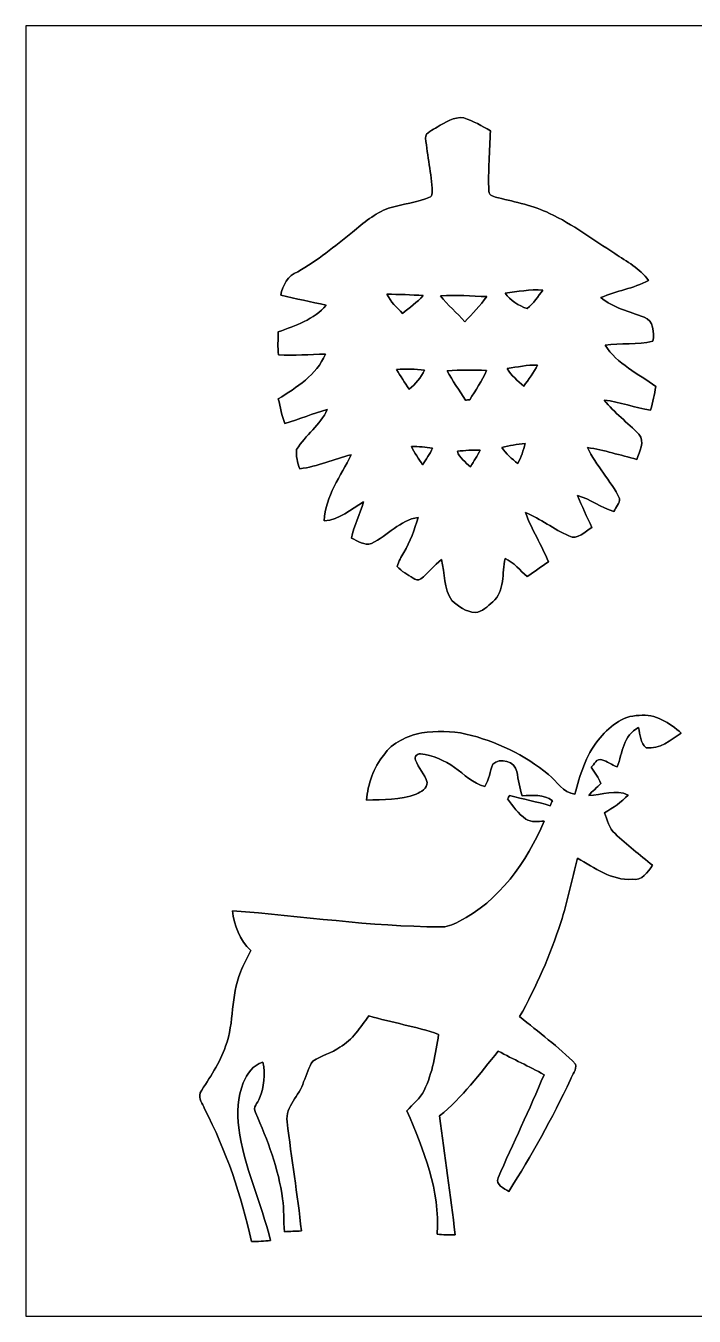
# Model space of a CAD drawing. Header units: centimetres. Extents: x -16.8 to 16.8, y -16.7 to 16.7.
# Drawn here: x -16.77 to 0.49, y -16.67 to 16.67 of the extents above; entities that cross this region are included whole.
import ezdxf

# ---------------------------------------------------------------- set-up
doc = ezdxf.new("R2010")
doc.units = ezdxf.units.CM
doc.header["$MEASUREMENT"] = 0
doc.layers.add('Layer 1', color=7, linetype='Continuous')

msp = doc.modelspace()

# ---------------------------------------------------------------- linework, layer by layer
at = {"layer": 'Layer 1', "color": 7}
for points, knots in [([(-16.77458, 16.66875), (-16.77458, 16.66875), (16.77458, 16.66875), (16.77458, 16.66875), (16.77458, 16.66875), (16.77458, 16.66875), (16.77458, -16.66875), (16.77458, -16.66875), (16.77458, -16.66875), (16.77458, -16.66875), (-16.77458, -16.66875), (-16.77458, -16.66875), (-16.77458, -16.66875), (-16.77458, -16.66875), (-16.77458, 16.66875), (-16.77458, 16.66875), (-16.77458, 16.66875), (-16.77458, 16.66875), (-16.77458, 16.66875), (-16.77458, 16.66875)], [0, 0, 0, 0, 0.16666667, 0.16666667, 0.16666667, 0.16666667, 0.33333333, 0.33333333, 0.33333333, 0.33333333, 0.5, 0.5, 0.5, 0.5, 0.66666667, 0.66666667, 0.66666667, 0.66666667, 1, 1, 1, 1]), ([(-6.15033, 14.05396), (-6.24981, 13.97141), (-6.46218, 13.93084), (-6.44807, 13.76504), (-6.44807, 13.76504), (-6.40151, 13.30501), (-6.30026, 12.85064), (-6.27803, 12.38744), (-6.27803, 12.38744), (-6.28191, 12.34228), (-6.2798, 12.27878), (-6.32425, 12.25338), (-6.32425, 12.25338), (-6.66538, 12.09181), (-7.04815, 12.07029), (-7.4041, 11.95599), (-7.4041, 11.95599), (-7.76358, 11.83322), (-8.04898, 11.57146), (-8.34037, 11.33828), (-8.34037, 11.33828), (-8.79193, 10.97245), (-9.24384, 10.60238), (-9.75219, 10.31663), (-9.75219, 10.31663), (-10.00725, 10.21292), (-10.14307, 9.9695), (-10.18752, 9.70844), (-10.18752, 9.70844), (-9.7977, 9.61425), (-9.40329, 9.54158), (-9.01312, 9.45056), (-9.01312, 9.45056), (-9.3285, 9.07521), (-9.81216, 8.92739), (-10.25384, 8.76053), (-10.25384, 8.76053), (-10.25384, 8.56297), (-10.27501, 8.3633), (-10.24925, 8.16645), (-10.24925, 8.16645), (-9.84568, 8.13153), (-9.44139, 8.19044), (-9.03676, 8.18303), (-9.03676, 8.18303), (-9.26324, 7.64928), (-9.779, 7.32331), (-10.25349, 7.03051), (-10.25349, 7.03051), (-10.2041, 6.81602), (-10.16, 6.59871), (-10.08309, 6.39163), (-10.08309, 6.39163), (-9.7155, 6.50593), (-9.35955, 6.65621), (-8.98772, 6.75675), (-8.98772, 6.75675), (-9.16869, 6.35212), (-9.54934, 6.09388), (-9.78041, 5.72417), (-9.78041, 5.72417), (-9.80934, 5.55554), (-9.75113, 5.38374), (-9.69998, 5.22429), (-9.69998, 5.22429), (-9.24031, 5.28108), (-8.81451, 5.46947), (-8.37142, 5.58729), (-8.37142, 5.58729), (-8.63529, 5.03132), (-9.0484, 4.52155), (-9.06533, 3.87844), (-9.06533, 3.87844), (-8.67128, 3.90772), (-8.37565, 4.18253), (-8.04898, 4.36774), (-8.04898, 4.36774), (-8.13858, 4.0513), (-8.29557, 3.75814), (-8.36471, 3.43535), (-8.36471, 3.43535), (-8.19961, 3.36268), (-8.0331, 3.22545), (-7.84296, 3.29636), (-7.84296, 3.29636), (-7.43091, 3.49356), (-7.10953, 3.90208), (-6.64104, 3.96699), (-6.64104, 3.96699), (-6.73453, 3.65372), (-6.84706, 3.34398), (-7.01428, 3.06176), (-7.01428, 3.06176), (-7.07284, 2.94393), (-7.15257, 2.83316), (-7.18185, 2.70334), (-7.18185, 2.70334), (-7.07355, 2.56787), (-6.91162, 2.49202), (-6.77016, 2.39783), (-6.77016, 2.39783), (-6.71301, 2.36679), (-6.63363, 2.32375), (-6.57613, 2.37772), (-6.57613, 2.37772), (-6.38351, 2.52906), (-6.23429, 2.72909), (-6.03779, 2.8769), (-6.03779, 2.8769), (-5.94819, 2.52483), (-5.98488, 2.1269), (-5.76721, 1.81822), (-5.76721, 1.81822), (-5.60458, 1.6637), (-5.39715, 1.52682), (-5.16749, 1.50707), (-5.16749, 1.50707), (-4.98546, 1.52612), (-4.84681, 1.67287), (-4.71382, 1.78611), (-4.71382, 1.78611), (-4.39314, 2.07116), (-4.47675, 2.53012), (-4.39702, 2.90971), (-4.39702, 2.90971), (-4.17019, 2.80423), (-4.00861, 2.59927), (-3.82305, 2.43769), (-3.82305, 2.43769), (-3.64173, 2.56611), (-3.46216, 2.69628), (-3.27731, 2.82011), (-3.27731, 2.82011), (-3.44946, 3.25614), (-3.71122, 3.6509), (-3.86891, 4.09363), (-3.86891, 4.09363), (-3.47204, 3.937), (-3.13866, 3.65866), (-2.74814, 3.49038), (-2.74814, 3.49038), (-2.52413, 3.37256), (-2.33363, 3.60821), (-2.15265, 3.70805), (-2.15265, 3.70805), (-2.28247, 3.98145), (-2.41194, 4.25521), (-2.52377, 4.53602), (-2.52377, 4.53602), (-2.19357, 4.44112), (-1.91699, 4.21569), (-1.58538, 4.12115), (-1.58538, 4.12115), (-1.53317, 4.22945), (-1.43439, 4.33035), (-1.43863, 4.45629), (-1.43863, 4.45629), (-1.66688, 4.92407), (-2.04893, 5.30154), (-2.26942, 5.77427), (-2.26942, 5.77427), (-1.83656, 5.70583), (-1.41711, 5.57424), (-0.99307, 5.467), (-0.99307, 5.467), (-0.92534, 5.66173), (-0.77435, 5.92772), (-0.93874, 6.11646), (-0.93874, 6.11646), (-1.23331, 6.41562), (-1.57304, 6.66997), (-1.83656, 7.00017), (-1.83656, 7.00017), (-1.42981, 6.94831), (-1.04281, 6.8005), (-0.63676, 6.74299), (-0.63676, 6.74299), (-0.58173, 6.94267), (-0.5401, 7.14551), (-0.50306, 7.34907), (-0.50306, 7.34907), (-0.95426, 7.67997), (-1.50213, 7.93503), (-1.81504, 8.41869), (-1.81504, 8.41869), (-1.40511, 8.47549), (-0.98354, 8.42292), (-0.57856, 8.52064), (-0.57856, 8.52064), (-0.53658, 8.7376), (-0.55986, 9.06074), (-0.8061, 9.14012), (-0.8061, 9.14012), (-1.18957, 9.28088), (-1.59703, 9.38389), (-1.92299, 9.64565), (-1.92299, 9.64565), (-1.52506, 9.82945), (-1.07597, 9.87319), (-0.69039, 10.09121), (-0.69039, 10.09121), (-0.91687, 10.39601), (-1.25166, 10.58263), (-1.56386, 10.78512), (-1.56386, 10.78512), (-2.11878, 11.13966), (-2.64901, 11.53866), (-3.24591, 11.82299), (-3.24591, 11.82299), (-3.66501, 12.02161), (-4.1215, 12.11686), (-4.56953, 12.22481), (-4.56953, 12.22481), (-4.65843, 12.24209), (-4.81824, 12.2749), (-4.81436, 12.39873), (-4.81436, 12.39873), (-4.84152, 12.91802), (-4.7879, 13.4366), (-4.7752, 13.95518), (-4.7752, 13.95518), (-4.99569, 14.08324), (-5.22041, 14.21059), (-5.46312, 14.29067), (-5.46312, 14.29067), (-5.71959, 14.33054), (-5.9376, 14.16685), (-6.15033, 14.05396), (-6.15033, 14.05396), (-6.15033, 14.05396), (-6.15033, 14.05396), (-6.15033, 14.05396)], [0, 0, 0, 0, 0.01694915, 0.01694915, 0.01694915, 0.01694915, 0.03389831, 0.03389831, 0.03389831, 0.03389831, 0.05084746, 0.05084746, 0.05084746, 0.05084746, 0.06779661, 0.06779661, 0.06779661, 0.06779661, 0.08474576, 0.08474576, 0.08474576, 0.08474576, 0.10169492, 0.10169492, 0.10169492, 0.10169492, 0.11864407, 0.11864407, 0.11864407, 0.11864407, 0.13559322, 0.13559322, 0.13559322, 0.13559322, 0.15254237, 0.15254237, 0.15254237, 0.15254237, 0.16949153, 0.16949153, 0.16949153, 0.16949153, 0.18644068, 0.18644068, 0.18644068, 0.18644068, 0.20338983, 0.20338983, 0.20338983, 0.20338983, 0.22033898, 0.22033898, 0.22033898, 0.22033898, 0.23728814, 0.23728814, 0.23728814, 0.23728814, 0.25423729, 0.25423729, 0.25423729, 0.25423729, 0.27118644, 0.27118644, 0.27118644, 0.27118644, 0.28813559, 0.28813559, 0.28813559, 0.28813559, 0.30508475, 0.30508475, 0.30508475, 0.30508475, 0.3220339, 0.3220339, 0.3220339, 0.3220339, 0.33898305, 0.33898305, 0.33898305, 0.33898305, 0.3559322, 0.3559322, 0.3559322, 0.3559322, 0.37288136, 0.37288136, 0.37288136, 0.37288136, 0.38983051, 0.38983051, 0.38983051, 0.38983051, 0.40677966, 0.40677966, 0.40677966, 0.40677966, 0.42372881, 0.42372881, 0.42372881, 0.42372881, 0.44067797, 0.44067797, 0.44067797, 0.44067797, 0.45762712, 0.45762712, 0.45762712, 0.45762712, 0.47457627, 0.47457627, 0.47457627, 0.47457627, 0.49152542, 0.49152542, 0.49152542, 0.49152542, 0.50847458, 0.50847458, 0.50847458, 0.50847458, 0.52542373, 0.52542373, 0.52542373, 0.52542373, 0.54237288, 0.54237288, 0.54237288, 0.54237288, 0.55932203, 0.55932203, 0.55932203, 0.55932203, 0.57627119, 0.57627119, 0.57627119, 0.57627119, 0.59322034, 0.59322034, 0.59322034, 0.59322034, 0.61016949, 0.61016949, 0.61016949, 0.61016949, 0.62711864, 0.62711864, 0.62711864, 0.62711864, 0.6440678, 0.6440678, 0.6440678, 0.6440678, 0.66101695, 0.66101695, 0.66101695, 0.66101695, 0.6779661, 0.6779661, 0.6779661, 0.6779661, 0.69491525, 0.69491525, 0.69491525, 0.69491525, 0.71186441, 0.71186441, 0.71186441, 0.71186441, 0.72881356, 0.72881356, 0.72881356, 0.72881356, 0.74576271, 0.74576271, 0.74576271, 0.74576271, 0.76271186, 0.76271186, 0.76271186, 0.76271186, 0.77966102, 0.77966102, 0.77966102, 0.77966102, 0.79661017, 0.79661017, 0.79661017, 0.79661017, 0.81355932, 0.81355932, 0.81355932, 0.81355932, 0.83050847, 0.83050847, 0.83050847, 0.83050847, 0.84745763, 0.84745763, 0.84745763, 0.84745763, 0.86440678, 0.86440678, 0.86440678, 0.86440678, 0.88135593, 0.88135593, 0.88135593, 0.88135593, 0.89830508, 0.89830508, 0.89830508, 0.89830508, 0.91525424, 0.91525424, 0.91525424, 0.91525424, 0.93220339, 0.93220339, 0.93220339, 0.93220339, 0.94915254, 0.94915254, 0.94915254, 0.94915254, 0.96610169, 0.96610169, 0.96610169, 0.96610169, 1, 1, 1, 1]), ([(-7.4482, 9.7342), (-7.13528, 9.73349), (-6.82237, 9.71726), (-6.50946, 9.70068), (-6.50946, 9.70068), (-6.66785, 9.52535), (-6.86082, 9.38601), (-7.04391, 9.23854), (-7.04391, 9.23854), (-7.18749, 9.39553), (-7.35859, 9.53699), (-7.4482, 9.7342)], [0, 0, 0, 0, 0.25, 0.25, 0.25, 0.25, 0.5, 0.5, 0.5, 0.5, 1, 1, 1, 1]), ([(-6.06143, 9.69539), (-5.66385, 9.72009), (-5.26591, 9.68375), (-4.86833, 9.67493), (-4.86833, 9.67493), (-5.03802, 9.44139), (-5.23558, 9.22937), (-5.43807, 9.02441), (-5.43807, 9.02441), (-5.63351, 9.25971), (-5.88469, 9.44457), (-6.06143, 9.69539)], [0, 0, 0, 0, 0.25, 0.25, 0.25, 0.25, 0.5, 0.5, 0.5, 0.5, 1, 1, 1, 1]), ([(-4.39738, 9.76136), (-4.07388, 9.80228), (-3.74897, 9.86226), (-3.42159, 9.84179), (-3.42159, 9.84179), (-3.54577, 9.67528), (-3.65689, 9.48796), (-3.82799, 9.3659), (-3.82799, 9.3659), (-4.04954, 9.43504), (-4.26226, 9.5698), (-4.39738, 9.76136)], [0, 0, 0, 0, 0.25, 0.25, 0.25, 0.25, 0.5, 0.5, 0.5, 0.5, 1, 1, 1, 1]), ([(-7.2009, 7.78651), (-6.95854, 7.81826), (-6.71583, 7.79498), (-6.47418, 7.76817), (-6.47418, 7.76817), (-6.57719, 7.58437), (-6.70101, 7.40586), (-6.87458, 7.2831), (-6.87458, 7.2831), (-6.98571, 7.44961), (-7.09718, 7.61541), (-7.2009, 7.78651)], [0, 0, 0, 0, 0.25, 0.25, 0.25, 0.25, 0.5, 0.5, 0.5, 0.5, 1, 1, 1, 1]), ([(-5.89139, 7.75794), (-5.55308, 7.77663), (-5.21406, 7.7784), (-4.87539, 7.76358), (-4.87539, 7.76358), (-4.9911, 7.49547), (-5.15761, 7.25311), (-5.30931, 7.0044), (-5.30931, 7.0044), (-5.33647, 7.00334), (-5.39044, 7.00123), (-5.41761, 7.00017), (-5.41761, 7.00017), (-5.57883, 7.25064), (-5.75522, 7.49265), (-5.89139, 7.75794)], [0, 0, 0, 0, 0.2, 0.2, 0.2, 0.2, 0.4, 0.4, 0.4, 0.4, 0.6, 0.6, 0.6, 0.6, 1, 1, 1, 1]), ([(-4.33846, 7.81791), (-4.07952, 7.85283), (-3.81988, 7.9121), (-3.55671, 7.89975), (-3.55671, 7.89975), (-3.66183, 7.71102), (-3.77896, 7.52792), (-3.91583, 7.36071), (-3.91583, 7.36071), (-4.06753, 7.50217), (-4.24321, 7.62847), (-4.33846, 7.81791)], [0, 0, 0, 0, 0.25, 0.25, 0.25, 0.25, 0.5, 0.5, 0.5, 0.5, 1, 1, 1, 1]), ([(-6.81531, 5.80249), (-6.63222, 5.80002), (-6.44984, 5.78273), (-6.26816, 5.76051), (-6.26816, 5.76051), (-6.3373, 5.60634), (-6.43502, 5.4677), (-6.5278, 5.3273), (-6.5278, 5.3273), (-6.62905, 5.48287), (-6.73206, 5.63668), (-6.81531, 5.80249)], [0, 0, 0, 0, 0.25, 0.25, 0.25, 0.25, 0.5, 0.5, 0.5, 0.5, 1, 1, 1, 1]), ([(-5.62786, 5.6769), (-5.43278, 5.69595), (-5.23593, 5.71817), (-5.03978, 5.70548), (-5.03978, 5.70548), (-5.11069, 5.55625), (-5.20241, 5.41902), (-5.28849, 5.27826), (-5.28849, 5.27826), (-5.41796, 5.39327), (-5.57636, 5.50369), (-5.62786, 5.6769)], [0, 0, 0, 0, 0.25, 0.25, 0.25, 0.25, 0.5, 0.5, 0.5, 0.5, 1, 1, 1, 1]), ([(-4.48416, 5.77321), (-4.2859, 5.82366), (-4.08376, 5.85576), (-3.88091, 5.88045), (-3.88091, 5.88045), (-3.92042, 5.69913), (-3.98039, 5.52168), (-4.06823, 5.35799), (-4.06823, 5.35799), (-4.22063, 5.48181), (-4.36598, 5.61587), (-4.48416, 5.77321)], [0, 0, 0, 0, 0.25, 0.25, 0.25, 0.25, 0.5, 0.5, 0.5, 0.5, 1, 1, 1, 1]), ([(-1.98861, -1.78647), (-2.31669, -2.18758), (-2.46521, -2.69205), (-2.59151, -3.18488), (-2.59151, -3.18488), (-2.90336, -3.14819), (-3.04871, -2.84903), (-3.27519, -2.67547), (-3.27519, -2.67547), (-3.88655, -2.16041), (-4.63233, -1.81081), (-5.40879, -1.62842), (-5.40879, -1.62842), (-5.78203, -1.53776), (-6.17149, -1.55787), (-6.54967, -1.59808), (-6.54967, -1.59808), (-6.92326, -1.68063), (-7.30814, -1.84185), (-7.52969, -2.17099), (-7.52969, -2.17099), (-7.80344, -2.49873), (-7.93785, -2.91712), (-7.97595, -3.33728), (-7.97595, -3.33728), (-7.54556, -3.31999), (-7.10142, -3.33058), (-6.69008, -3.18276), (-6.69008, -3.18276), (-6.56978, -3.12244), (-6.40433, -3.03389), (-6.40644, -2.87726), (-6.40644, -2.87726), (-6.47453, -2.66982), (-6.62693, -2.50296), (-6.70913, -2.30329), (-6.70913, -2.30329), (-6.75076, -2.21897), (-6.66609, -2.12619), (-6.58001, -2.13607), (-6.58001, -2.13607), (-6.26075, -2.17276), (-5.96441, -2.31352), (-5.70018, -2.49061), (-5.70018, -2.49061), (-5.45324, -2.67194), (-5.22676, -2.90477), (-4.91984, -2.98238), (-4.91984, -2.98238), (-4.81436, -2.80388), (-4.7812, -2.59574), (-4.71488, -2.40383), (-4.71488, -2.40383), (-4.53108, -2.22991), (-4.13526, -2.33292), (-4.09116, -2.5975), (-4.09116, -2.5975), (-4.04989, -2.80776), (-4.02696, -3.02401), (-3.95076, -3.22651), (-3.95076, -3.22651), (-3.68512, -3.20957), (-3.40043, -3.17712), (-3.17324, -3.35139), (-3.17324, -3.35139), (-3.19299, -3.39443), (-3.21239, -3.43711), (-3.2318, -3.48051), (-3.2318, -3.48051), (-3.57681, -3.37926), (-3.92994, -3.30941), (-4.27814, -3.2191), (-4.27814, -3.2191), (-4.29154, -3.23991), (-4.31835, -3.28154), (-4.33176, -3.30235), (-4.33176, -3.30235), (-4.19276, -3.49038), (-4.05553, -3.68864), (-3.86115, -3.82517), (-3.86115, -3.82517), (-3.71969, -3.92007), (-3.54612, -3.8802), (-3.38631, -3.88303), (-3.38631, -3.88303), (-3.83822, -4.93607), (-4.5466, -5.94713), (-5.59294, -6.47418), (-5.59294, -6.47418), (-5.74428, -6.55496), (-5.90762, -6.62623), (-6.08436, -6.61106), (-6.08436, -6.61106), (-7.87576, -6.60294), (-9.65059, -6.32742), (-11.43388, -6.19196), (-11.43388, -6.19196), (-11.40354, -6.58072), (-11.24409, -6.95113), (-10.96186, -7.22383), (-10.96186, -7.22383), (-11.05747, -7.40622), (-11.15801, -7.58719), (-11.22927, -7.78122), (-11.22927, -7.78122), (-11.4868, -8.39047), (-11.38449, -9.07732), (-11.61344, -9.69504), (-11.61344, -9.69504), (-11.76338, -10.13213), (-12.0329, -10.51137), (-12.27173, -10.90224), (-12.27173, -10.90224), (-12.31477, -11.04618), (-12.21105, -11.18164), (-12.15954, -11.30935), (-12.15954, -11.30935), (-11.60039, -12.39061), (-11.20316, -13.55161), (-10.94705, -14.74082), (-10.94705, -14.74082), (-10.78195, -14.73659), (-10.61685, -14.73024), (-10.45245, -14.71577), (-10.45245, -14.71577), (-10.69834, -13.73646), (-11.13825, -12.80901), (-11.27548, -11.80218), (-11.27548, -11.80218), (-11.33369, -11.41342), (-11.29524, -11.00914), (-11.16259, -10.63943), (-11.16259, -10.63943), (-11.05606, -10.41541), (-10.90965, -10.17764), (-10.65601, -10.10744), (-10.65601, -10.10744), (-10.57099, -10.41294), (-10.62496, -10.74737), (-10.73785, -11.03771), (-10.73785, -11.03771), (-10.78583, -11.15589), (-10.91883, -11.27337), (-10.84263, -11.40883), (-10.84263, -11.40883), (-10.52724, -12.12109), (-10.24678, -12.85875), (-10.1413, -13.63451), (-10.1413, -13.63451), (-10.09615, -13.91638), (-10.12754, -14.20283), (-10.09368, -14.48541), (-10.09368, -14.48541), (-9.94798, -14.47871), (-9.80228, -14.47236), (-9.65623, -14.46636), (-9.65623, -14.46636), (-9.75678, -13.52374), (-9.91341, -12.58817), (-10.02489, -11.64731), (-10.02489, -11.64731), (-10.07569, -11.24303), (-9.70456, -10.97633), (-9.59873, -10.61402), (-9.59873, -10.61402), (-9.51512, -10.43728), (-9.47455, -10.23796), (-9.36096, -10.0778), (-9.36096, -10.0778), (-9.14224, -9.93281), (-8.87448, -9.87601), (-8.66211, -9.71656), (-8.66211, -9.71656), (-8.32944, -9.53523), (-8.13717, -9.19974), (-7.91316, -8.91011), (-7.91316, -8.91011), (-7.31696, -9.08473), (-6.69784, -9.18104), (-6.11152, -9.38989), (-6.11152, -9.38989), (-6.19019, -9.88166), (-6.26639, -10.38331), (-6.48723, -10.83557), (-6.48723, -10.83557), (-6.58918, -11.04441), (-6.77404, -11.1947), (-6.93173, -11.36015), (-6.93173, -11.36015), (-6.49993, -12.36945), (-6.06743, -13.42496), (-6.15244, -14.54785), (-6.15244, -14.54785), (-5.99652, -14.56655), (-5.83918, -14.56972), (-5.68219, -14.56478), (-5.68219, -14.56478), (-5.81237, -13.54067), (-5.963, -12.51902), (-6.08753, -11.49421), (-6.08753, -11.49421), (-5.49769, -11.02042), (-5.04684, -10.40447), (-4.57412, -9.82098), (-4.57412, -9.82098), (-4.18289, -10.03018), (-3.77825, -10.21503), (-3.38984, -10.42987), (-3.38984, -10.42987), (-3.76273, -11.32911), (-4.18924, -12.20505), (-4.57729, -13.09723), (-4.57729, -13.09723), (-4.64855, -13.27609), (-4.42031, -13.3664), (-4.30318, -13.44754), (-4.30318, -13.44754), (-3.70417, -12.52255), (-3.18206, -11.54994), (-2.7051, -10.55723), (-2.7051, -10.55723), (-2.66524, -10.42917), (-2.53683, -10.29335), (-2.57351, -10.15824), (-2.57351, -10.15824), (-3.02048, -9.71056), (-3.52813, -9.32709), (-4.01955, -8.92986), (-4.01955, -8.92986), (-3.58669, -8.15693), (-3.2318, -7.34095), (-2.9591, -6.49817), (-2.9591, -6.49817), (-2.7753, -5.95524), (-2.67441, -5.38974), (-2.52518, -4.83764), (-2.52518, -4.83764), (-2.0828, -5.07824), (-1.64747, -5.42431), (-1.11196, -5.3788), (-1.11196, -5.3788), (-0.85796, -5.42219), (-0.70979, -5.19959), (-0.58879, -5.01967), (-0.58879, -5.01967), (-0.91793, -4.75474), (-1.24319, -4.48486), (-1.55681, -4.20194), (-1.55681, -4.20194), (-1.7145, -4.06365), (-1.76001, -3.85057), (-1.82668, -3.66148), (-1.82668, -3.66148), (-1.59985, -3.54295), (-1.40018, -3.38279), (-1.21567, -3.20675), (-1.21567, -3.20675), (-1.53705, -3.04482), (-1.89865, -3.20851), (-2.23591, -3.21416), (-2.23591, -3.21416), (-2.13924, -3.10339), (-2.02001, -3.01449), (-1.92405, -2.90336), (-1.92405, -2.90336), (-1.97062, -2.74602), (-2.09021, -2.62396), (-2.17523, -2.48779), (-2.17523, -2.48779), (-2.09233, -2.41794), (-2.03129, -2.2412), (-1.89689, -2.29094), (-1.89689, -2.29094), (-1.7586, -2.33927), (-1.63759, -2.42605), (-1.49895, -2.47544), (-1.49895, -2.47544), (-1.36631, -2.11878), (-1.33668, -1.65312), (-0.95391, -1.46368), (-0.95391, -1.46368), (-0.89394, -1.63865), (-0.91475, -1.86831), (-0.74789, -1.98402), (-0.74789, -1.98402), (-0.40287, -2.02636), (-0.11642, -1.78647), (0.15275, -1.60761), (0.15275, -1.60761), (-0.14499, -1.34303), (-0.51364, -1.09114), (-0.93345, -1.1497), (-0.93345, -1.1497), (-1.37054, -1.14759), (-1.73567, -1.45874), (-1.98861, -1.78647), (-1.98861, -1.78647), (-1.98861, -1.78647), (-1.98861, -1.78647), (-1.98861, -1.78647)], [0, 0, 0, 0, 0.01315789, 0.01315789, 0.01315789, 0.01315789, 0.02631579, 0.02631579, 0.02631579, 0.02631579, 0.03947368, 0.03947368, 0.03947368, 0.03947368, 0.05263158, 0.05263158, 0.05263158, 0.05263158, 0.06578947, 0.06578947, 0.06578947, 0.06578947, 0.07894737, 0.07894737, 0.07894737, 0.07894737, 0.09210526, 0.09210526, 0.09210526, 0.09210526, 0.10526316, 0.10526316, 0.10526316, 0.10526316, 0.11842105, 0.11842105, 0.11842105, 0.11842105, 0.13157895, 0.13157895, 0.13157895, 0.13157895, 0.14473684, 0.14473684, 0.14473684, 0.14473684, 0.15789474, 0.15789474, 0.15789474, 0.15789474, 0.17105263, 0.17105263, 0.17105263, 0.17105263, 0.18421053, 0.18421053, 0.18421053, 0.18421053, 0.19736842, 0.19736842, 0.19736842, 0.19736842, 0.21052632, 0.21052632, 0.21052632, 0.21052632, 0.22368421, 0.22368421, 0.22368421, 0.22368421, 0.23684211, 0.23684211, 0.23684211, 0.23684211, 0.25, 0.25, 0.25, 0.25, 0.26315789, 0.26315789, 0.26315789, 0.26315789, 0.27631579, 0.27631579, 0.27631579, 0.27631579, 0.28947368, 0.28947368, 0.28947368, 0.28947368, 0.30263158, 0.30263158, 0.30263158, 0.30263158, 0.31578947, 0.31578947, 0.31578947, 0.31578947, 0.32894737, 0.32894737, 0.32894737, 0.32894737, 0.34210526, 0.34210526, 0.34210526, 0.34210526, 0.35526316, 0.35526316, 0.35526316, 0.35526316, 0.36842105, 0.36842105, 0.36842105, 0.36842105, 0.38157895, 0.38157895, 0.38157895, 0.38157895, 0.39473684, 0.39473684, 0.39473684, 0.39473684, 0.40789474, 0.40789474, 0.40789474, 0.40789474, 0.42105263, 0.42105263, 0.42105263, 0.42105263, 0.43421053, 0.43421053, 0.43421053, 0.43421053, 0.44736842, 0.44736842, 0.44736842, 0.44736842, 0.46052632, 0.46052632, 0.46052632, 0.46052632, 0.47368421, 0.47368421, 0.47368421, 0.47368421, 0.48684211, 0.48684211, 0.48684211, 0.48684211, 0.5, 0.5, 0.5, 0.5, 0.51315789, 0.51315789, 0.51315789, 0.51315789, 0.52631579, 0.52631579, 0.52631579, 0.52631579, 0.53947368, 0.53947368, 0.53947368, 0.53947368, 0.55263158, 0.55263158, 0.55263158, 0.55263158, 0.56578947, 0.56578947, 0.56578947, 0.56578947, 0.57894737, 0.57894737, 0.57894737, 0.57894737, 0.59210526, 0.59210526, 0.59210526, 0.59210526, 0.60526316, 0.60526316, 0.60526316, 0.60526316, 0.61842105, 0.61842105, 0.61842105, 0.61842105, 0.63157895, 0.63157895, 0.63157895, 0.63157895, 0.64473684, 0.64473684, 0.64473684, 0.64473684, 0.65789474, 0.65789474, 0.65789474, 0.65789474, 0.67105263, 0.67105263, 0.67105263, 0.67105263, 0.68421053, 0.68421053, 0.68421053, 0.68421053, 0.69736842, 0.69736842, 0.69736842, 0.69736842, 0.71052632, 0.71052632, 0.71052632, 0.71052632, 0.72368421, 0.72368421, 0.72368421, 0.72368421, 0.73684211, 0.73684211, 0.73684211, 0.73684211, 0.75, 0.75, 0.75, 0.75, 0.76315789, 0.76315789, 0.76315789, 0.76315789, 0.77631579, 0.77631579, 0.77631579, 0.77631579, 0.78947368, 0.78947368, 0.78947368, 0.78947368, 0.80263158, 0.80263158, 0.80263158, 0.80263158, 0.81578947, 0.81578947, 0.81578947, 0.81578947, 0.82894737, 0.82894737, 0.82894737, 0.82894737, 0.84210526, 0.84210526, 0.84210526, 0.84210526, 0.85526316, 0.85526316, 0.85526316, 0.85526316, 0.86842105, 0.86842105, 0.86842105, 0.86842105, 0.88157895, 0.88157895, 0.88157895, 0.88157895, 0.89473684, 0.89473684, 0.89473684, 0.89473684, 0.90789474, 0.90789474, 0.90789474, 0.90789474, 0.92105263, 0.92105263, 0.92105263, 0.92105263, 0.93421053, 0.93421053, 0.93421053, 0.93421053, 0.94736842, 0.94736842, 0.94736842, 0.94736842, 0.96052632, 0.96052632, 0.96052632, 0.96052632, 0.97368421, 0.97368421, 0.97368421, 0.97368421, 1, 1, 1, 1])]:
    msp.add_open_spline(points, degree=3, knots=knots, dxfattribs=at)
at = {"layer": 'Layer 1', "color": 251}
for points, knots in [([(-6.15033, 14.05396), (-5.9376, 14.16685), (-5.71959, 14.33054), (-5.46312, 14.29067), (-5.46312, 14.29067), (-5.22041, 14.21059), (-4.99569, 14.08324), (-4.7752, 13.95518), (-4.7752, 13.95518), (-4.7879, 13.4366), (-4.84152, 12.91802), (-4.81436, 12.39873), (-4.81436, 12.39873), (-4.81824, 12.2749), (-4.65843, 12.24209), (-4.56953, 12.22481), (-4.56953, 12.22481), (-4.1215, 12.11686), (-3.66501, 12.02161), (-3.24591, 11.82299), (-3.24591, 11.82299), (-2.64901, 11.53866), (-2.11878, 11.13966), (-1.56386, 10.78512), (-1.56386, 10.78512), (-1.25166, 10.58263), (-0.91687, 10.39601), (-0.69039, 10.09121), (-0.69039, 10.09121), (-1.07597, 9.87319), (-1.52506, 9.82945), (-1.92299, 9.64565), (-1.92299, 9.64565), (-1.59703, 9.38389), (-1.18957, 9.28088), (-0.8061, 9.14012), (-0.8061, 9.14012), (-0.55986, 9.06074), (-0.53658, 8.7376), (-0.57856, 8.52064), (-0.57856, 8.52064), (-0.98354, 8.42292), (-1.40511, 8.47549), (-1.81504, 8.41869), (-1.81504, 8.41869), (-1.50213, 7.93503), (-0.95426, 7.67997), (-0.50306, 7.34907), (-0.50306, 7.34907), (-0.5401, 7.14551), (-0.58173, 6.94267), (-0.63676, 6.74299), (-0.63676, 6.74299), (-1.04281, 6.8005), (-1.42981, 6.94831), (-1.83656, 7.00017), (-1.83656, 7.00017), (-1.57304, 6.66997), (-1.23331, 6.41562), (-0.93874, 6.11646), (-0.93874, 6.11646), (-0.77435, 5.92772), (-0.92534, 5.66173), (-0.99307, 5.467), (-0.99307, 5.467), (-1.41711, 5.57424), (-1.83656, 5.70583), (-2.26942, 5.77427), (-2.26942, 5.77427), (-2.04893, 5.30154), (-1.66688, 4.92407), (-1.43863, 4.45629), (-1.43863, 4.45629), (-1.43439, 4.33035), (-1.53317, 4.22945), (-1.58538, 4.12115), (-1.58538, 4.12115), (-1.91699, 4.21569), (-2.19357, 4.44112), (-2.52377, 4.53602), (-2.52377, 4.53602), (-2.41194, 4.25521), (-2.28247, 3.98145), (-2.15265, 3.70805), (-2.15265, 3.70805), (-2.33363, 3.60821), (-2.52413, 3.37256), (-2.74814, 3.49038), (-2.74814, 3.49038), (-3.13866, 3.65866), (-3.47204, 3.937), (-3.86891, 4.09363), (-3.86891, 4.09363), (-3.71122, 3.6509), (-3.44946, 3.25614), (-3.27731, 2.82011), (-3.27731, 2.82011), (-3.46216, 2.69628), (-3.64173, 2.56611), (-3.82305, 2.43769), (-3.82305, 2.43769), (-4.00861, 2.59927), (-4.17019, 2.80423), (-4.39702, 2.90971), (-4.39702, 2.90971), (-4.47675, 2.53012), (-4.39314, 2.07116), (-4.71382, 1.78611), (-4.71382, 1.78611), (-4.84681, 1.67287), (-4.98546, 1.52612), (-5.16749, 1.50707), (-5.16749, 1.50707), (-5.39715, 1.52682), (-5.60458, 1.6637), (-5.76721, 1.81822), (-5.76721, 1.81822), (-5.98488, 2.1269), (-5.94819, 2.52483), (-6.03779, 2.8769), (-6.03779, 2.8769), (-6.23429, 2.72909), (-6.38351, 2.52906), (-6.57613, 2.37772), (-6.57613, 2.37772), (-6.63363, 2.32375), (-6.71301, 2.36679), (-6.77016, 2.39783), (-6.77016, 2.39783), (-6.91162, 2.49202), (-7.07355, 2.56787), (-7.18185, 2.70334), (-7.18185, 2.70334), (-7.15257, 2.83316), (-7.07284, 2.94393), (-7.01428, 3.06176), (-7.01428, 3.06176), (-6.84706, 3.34398), (-6.73453, 3.65372), (-6.64104, 3.96699), (-6.64104, 3.96699), (-7.10953, 3.90208), (-7.43091, 3.49356), (-7.84296, 3.29636), (-7.84296, 3.29636), (-8.0331, 3.22545), (-8.19961, 3.36268), (-8.36471, 3.43535), (-8.36471, 3.43535), (-8.29557, 3.75814), (-8.13858, 4.0513), (-8.04898, 4.36774), (-8.04898, 4.36774), (-8.37565, 4.18253), (-8.67128, 3.90772), (-9.06533, 3.87844), (-9.06533, 3.87844), (-9.0484, 4.52155), (-8.63529, 5.03132), (-8.37142, 5.58729), (-8.37142, 5.58729), (-8.81451, 5.46947), (-9.24031, 5.28108), (-9.69998, 5.22429), (-9.69998, 5.22429), (-9.75113, 5.38374), (-9.80934, 5.55554), (-9.78041, 5.72417), (-9.78041, 5.72417), (-9.54934, 6.09388), (-9.16869, 6.35212), (-8.98772, 6.75675), (-8.98772, 6.75675), (-9.35955, 6.65621), (-9.7155, 6.50593), (-10.08309, 6.39163), (-10.08309, 6.39163), (-10.16, 6.59871), (-10.2041, 6.81602), (-10.25349, 7.03051), (-10.25349, 7.03051), (-9.779, 7.32331), (-9.26324, 7.64928), (-9.03676, 8.18303), (-9.03676, 8.18303), (-9.44139, 8.19044), (-9.84568, 8.13153), (-10.24925, 8.16645), (-10.24925, 8.16645), (-10.27501, 8.3633), (-10.25384, 8.56297), (-10.25384, 8.76053), (-10.25384, 8.76053), (-9.81216, 8.92739), (-9.3285, 9.07521), (-9.01312, 9.45056), (-9.01312, 9.45056), (-9.40329, 9.54158), (-9.7977, 9.61425), (-10.18752, 9.70844), (-10.18752, 9.70844), (-10.14307, 9.9695), (-10.00725, 10.21292), (-9.75219, 10.31663), (-9.75219, 10.31663), (-9.24384, 10.60238), (-8.79193, 10.97245), (-8.34037, 11.33828), (-8.34037, 11.33828), (-8.04898, 11.57146), (-7.76358, 11.83322), (-7.4041, 11.95599), (-7.4041, 11.95599), (-7.04815, 12.07029), (-6.66538, 12.09181), (-6.32425, 12.25338), (-6.32425, 12.25338), (-6.2798, 12.27878), (-6.28191, 12.34228), (-6.27803, 12.38744), (-6.27803, 12.38744), (-6.30026, 12.85064), (-6.40151, 13.30501), (-6.44807, 13.76504), (-6.44807, 13.76504), (-6.46218, 13.93084), (-6.24981, 13.97141), (-6.15033, 14.05396), (-6.15033, 14.05396), (-6.15033, 14.05396), (-6.15033, 14.05396), (-6.15033, 14.05396)], [0, 0, 0, 0, 0.01694915, 0.01694915, 0.01694915, 0.01694915, 0.03389831, 0.03389831, 0.03389831, 0.03389831, 0.05084746, 0.05084746, 0.05084746, 0.05084746, 0.06779661, 0.06779661, 0.06779661, 0.06779661, 0.08474576, 0.08474576, 0.08474576, 0.08474576, 0.10169492, 0.10169492, 0.10169492, 0.10169492, 0.11864407, 0.11864407, 0.11864407, 0.11864407, 0.13559322, 0.13559322, 0.13559322, 0.13559322, 0.15254237, 0.15254237, 0.15254237, 0.15254237, 0.16949153, 0.16949153, 0.16949153, 0.16949153, 0.18644068, 0.18644068, 0.18644068, 0.18644068, 0.20338983, 0.20338983, 0.20338983, 0.20338983, 0.22033898, 0.22033898, 0.22033898, 0.22033898, 0.23728814, 0.23728814, 0.23728814, 0.23728814, 0.25423729, 0.25423729, 0.25423729, 0.25423729, 0.27118644, 0.27118644, 0.27118644, 0.27118644, 0.28813559, 0.28813559, 0.28813559, 0.28813559, 0.30508475, 0.30508475, 0.30508475, 0.30508475, 0.3220339, 0.3220339, 0.3220339, 0.3220339, 0.33898305, 0.33898305, 0.33898305, 0.33898305, 0.3559322, 0.3559322, 0.3559322, 0.3559322, 0.37288136, 0.37288136, 0.37288136, 0.37288136, 0.38983051, 0.38983051, 0.38983051, 0.38983051, 0.40677966, 0.40677966, 0.40677966, 0.40677966, 0.42372881, 0.42372881, 0.42372881, 0.42372881, 0.44067797, 0.44067797, 0.44067797, 0.44067797, 0.45762712, 0.45762712, 0.45762712, 0.45762712, 0.47457627, 0.47457627, 0.47457627, 0.47457627, 0.49152542, 0.49152542, 0.49152542, 0.49152542, 0.50847458, 0.50847458, 0.50847458, 0.50847458, 0.52542373, 0.52542373, 0.52542373, 0.52542373, 0.54237288, 0.54237288, 0.54237288, 0.54237288, 0.55932203, 0.55932203, 0.55932203, 0.55932203, 0.57627119, 0.57627119, 0.57627119, 0.57627119, 0.59322034, 0.59322034, 0.59322034, 0.59322034, 0.61016949, 0.61016949, 0.61016949, 0.61016949, 0.62711864, 0.62711864, 0.62711864, 0.62711864, 0.6440678, 0.6440678, 0.6440678, 0.6440678, 0.66101695, 0.66101695, 0.66101695, 0.66101695, 0.6779661, 0.6779661, 0.6779661, 0.6779661, 0.69491525, 0.69491525, 0.69491525, 0.69491525, 0.71186441, 0.71186441, 0.71186441, 0.71186441, 0.72881356, 0.72881356, 0.72881356, 0.72881356, 0.74576271, 0.74576271, 0.74576271, 0.74576271, 0.76271186, 0.76271186, 0.76271186, 0.76271186, 0.77966102, 0.77966102, 0.77966102, 0.77966102, 0.79661017, 0.79661017, 0.79661017, 0.79661017, 0.81355932, 0.81355932, 0.81355932, 0.81355932, 0.83050847, 0.83050847, 0.83050847, 0.83050847, 0.84745763, 0.84745763, 0.84745763, 0.84745763, 0.86440678, 0.86440678, 0.86440678, 0.86440678, 0.88135593, 0.88135593, 0.88135593, 0.88135593, 0.89830508, 0.89830508, 0.89830508, 0.89830508, 0.91525424, 0.91525424, 0.91525424, 0.91525424, 0.93220339, 0.93220339, 0.93220339, 0.93220339, 0.94915254, 0.94915254, 0.94915254, 0.94915254, 0.96610169, 0.96610169, 0.96610169, 0.96610169, 1, 1, 1, 1]), ([(-7.4482, 9.7342), (-7.35859, 9.53699), (-7.18749, 9.39553), (-7.04391, 9.23854), (-7.04391, 9.23854), (-6.86082, 9.38601), (-6.66785, 9.52535), (-6.50946, 9.70068), (-6.50946, 9.70068), (-6.82237, 9.71726), (-7.13528, 9.73349), (-7.4482, 9.7342), (-7.4482, 9.7342), (-7.4482, 9.7342), (-7.4482, 9.7342), (-7.4482, 9.7342)], [0, 0, 0, 0, 0.2, 0.2, 0.2, 0.2, 0.4, 0.4, 0.4, 0.4, 0.6, 0.6, 0.6, 0.6, 1, 1, 1, 1]), ([(-6.06143, 9.69539), (-5.88469, 9.44457), (-5.63351, 9.25971), (-5.43807, 9.02441), (-5.43807, 9.02441), (-5.23558, 9.22937), (-5.03802, 9.44139), (-4.86833, 9.67493), (-4.86833, 9.67493), (-5.26591, 9.68375), (-5.66385, 9.72009), (-6.06143, 9.69539), (-6.06143, 9.69539), (-6.06143, 9.69539), (-6.06143, 9.69539), (-6.06143, 9.69539)], [0, 0, 0, 0, 0.2, 0.2, 0.2, 0.2, 0.4, 0.4, 0.4, 0.4, 0.6, 0.6, 0.6, 0.6, 1, 1, 1, 1]), ([(-4.39738, 9.76136), (-4.26226, 9.5698), (-4.04954, 9.43504), (-3.82799, 9.3659), (-3.82799, 9.3659), (-3.65689, 9.48796), (-3.54577, 9.67528), (-3.42159, 9.84179), (-3.42159, 9.84179), (-3.74897, 9.86226), (-4.07388, 9.80228), (-4.39738, 9.76136), (-4.39738, 9.76136), (-4.39738, 9.76136), (-4.39738, 9.76136), (-4.39738, 9.76136)], [0, 0, 0, 0, 0.2, 0.2, 0.2, 0.2, 0.4, 0.4, 0.4, 0.4, 0.6, 0.6, 0.6, 0.6, 1, 1, 1, 1]), ([(-7.2009, 7.78651), (-7.09718, 7.61541), (-6.98571, 7.44961), (-6.87458, 7.2831), (-6.87458, 7.2831), (-6.70101, 7.40586), (-6.57719, 7.58437), (-6.47418, 7.76817), (-6.47418, 7.76817), (-6.71583, 7.79498), (-6.95854, 7.81826), (-7.2009, 7.78651), (-7.2009, 7.78651), (-7.2009, 7.78651), (-7.2009, 7.78651), (-7.2009, 7.78651)], [0, 0, 0, 0, 0.2, 0.2, 0.2, 0.2, 0.4, 0.4, 0.4, 0.4, 0.6, 0.6, 0.6, 0.6, 1, 1, 1, 1]), ([(-5.89139, 7.75794), (-5.75522, 7.49265), (-5.57883, 7.25064), (-5.41761, 7.00017), (-5.41761, 7.00017), (-5.39044, 7.00123), (-5.33647, 7.00334), (-5.30931, 7.0044), (-5.30931, 7.0044), (-5.15761, 7.25311), (-4.9911, 7.49547), (-4.87539, 7.76358), (-4.87539, 7.76358), (-5.21406, 7.7784), (-5.55308, 7.77663), (-5.89139, 7.75794), (-5.89139, 7.75794), (-5.89139, 7.75794), (-5.89139, 7.75794), (-5.89139, 7.75794)], [0, 0, 0, 0, 0.16666667, 0.16666667, 0.16666667, 0.16666667, 0.33333333, 0.33333333, 0.33333333, 0.33333333, 0.5, 0.5, 0.5, 0.5, 0.66666667, 0.66666667, 0.66666667, 0.66666667, 1, 1, 1, 1]), ([(-4.33846, 7.81791), (-4.24321, 7.62847), (-4.06753, 7.50217), (-3.91583, 7.36071), (-3.91583, 7.36071), (-3.77896, 7.52792), (-3.66183, 7.71102), (-3.55671, 7.89975), (-3.55671, 7.89975), (-3.81988, 7.9121), (-4.07952, 7.85283), (-4.33846, 7.81791), (-4.33846, 7.81791), (-4.33846, 7.81791), (-4.33846, 7.81791), (-4.33846, 7.81791)], [0, 0, 0, 0, 0.2, 0.2, 0.2, 0.2, 0.4, 0.4, 0.4, 0.4, 0.6, 0.6, 0.6, 0.6, 1, 1, 1, 1]), ([(-6.81531, 5.80249), (-6.73206, 5.63668), (-6.62905, 5.48287), (-6.5278, 5.3273), (-6.5278, 5.3273), (-6.43502, 5.4677), (-6.3373, 5.60634), (-6.26816, 5.76051), (-6.26816, 5.76051), (-6.44984, 5.78273), (-6.63222, 5.80002), (-6.81531, 5.80249), (-6.81531, 5.80249), (-6.81531, 5.80249), (-6.81531, 5.80249), (-6.81531, 5.80249)], [0, 0, 0, 0, 0.2, 0.2, 0.2, 0.2, 0.4, 0.4, 0.4, 0.4, 0.6, 0.6, 0.6, 0.6, 1, 1, 1, 1]), ([(-5.62786, 5.6769), (-5.57636, 5.50369), (-5.41796, 5.39327), (-5.28849, 5.27826), (-5.28849, 5.27826), (-5.20241, 5.41902), (-5.11069, 5.55625), (-5.03978, 5.70548), (-5.03978, 5.70548), (-5.23593, 5.71817), (-5.43278, 5.69595), (-5.62786, 5.6769)], [0, 0, 0, 0, 0.25, 0.25, 0.25, 0.25, 0.5, 0.5, 0.5, 0.5, 1, 1, 1, 1]), ([(-4.48416, 5.77321), (-4.36598, 5.61587), (-4.22063, 5.48181), (-4.06823, 5.35799), (-4.06823, 5.35799), (-3.98039, 5.52168), (-3.92042, 5.69913), (-3.88091, 5.88045), (-3.88091, 5.88045), (-4.08376, 5.85576), (-4.2859, 5.82366), (-4.48416, 5.77321), (-4.48416, 5.77321), (-4.48416, 5.77321), (-4.48416, 5.77321), (-4.48416, 5.77321)], [0, 0, 0, 0, 0.2, 0.2, 0.2, 0.2, 0.4, 0.4, 0.4, 0.4, 0.6, 0.6, 0.6, 0.6, 1, 1, 1, 1]), ([(-1.98861, -1.78647), (-1.73567, -1.45874), (-1.37054, -1.14759), (-0.93345, -1.1497), (-0.93345, -1.1497), (-0.51364, -1.09114), (-0.14499, -1.34303), (0.15275, -1.60761), (0.15275, -1.60761), (-0.11642, -1.78647), (-0.40287, -2.02636), (-0.74789, -1.98402), (-0.74789, -1.98402), (-0.91475, -1.86831), (-0.89394, -1.63865), (-0.95391, -1.46368), (-0.95391, -1.46368), (-1.33668, -1.65312), (-1.36631, -2.11878), (-1.49895, -2.47544), (-1.49895, -2.47544), (-1.63759, -2.42605), (-1.7586, -2.33927), (-1.89689, -2.29094), (-1.89689, -2.29094), (-2.03129, -2.2412), (-2.09233, -2.41794), (-2.17523, -2.48779), (-2.17523, -2.48779), (-2.09021, -2.62396), (-1.97062, -2.74602), (-1.92405, -2.90336), (-1.92405, -2.90336), (-2.02001, -3.01449), (-2.13924, -3.10339), (-2.23591, -3.21416), (-2.23591, -3.21416), (-1.89865, -3.20851), (-1.53705, -3.04482), (-1.21567, -3.20675), (-1.21567, -3.20675), (-1.40018, -3.38279), (-1.59985, -3.54295), (-1.82668, -3.66148), (-1.82668, -3.66148), (-1.76001, -3.85057), (-1.7145, -4.06365), (-1.55681, -4.20194), (-1.55681, -4.20194), (-1.24319, -4.48486), (-0.91793, -4.75474), (-0.58879, -5.01967), (-0.58879, -5.01967), (-0.70979, -5.19959), (-0.85796, -5.42219), (-1.11196, -5.3788), (-1.11196, -5.3788), (-1.64747, -5.42431), (-2.0828, -5.07824), (-2.52518, -4.83764), (-2.52518, -4.83764), (-2.67441, -5.38974), (-2.7753, -5.95524), (-2.9591, -6.49817), (-2.9591, -6.49817), (-3.2318, -7.34095), (-3.58669, -8.15693), (-4.01955, -8.92986), (-4.01955, -8.92986), (-3.52813, -9.32709), (-3.02048, -9.71056), (-2.57351, -10.15824), (-2.57351, -10.15824), (-2.53683, -10.29335), (-2.66524, -10.42917), (-2.7051, -10.55723), (-2.7051, -10.55723), (-3.18206, -11.54994), (-3.70417, -12.52255), (-4.30318, -13.44754), (-4.30318, -13.44754), (-4.42031, -13.3664), (-4.64855, -13.27609), (-4.57729, -13.09723), (-4.57729, -13.09723), (-4.18924, -12.20505), (-3.76273, -11.32911), (-3.38984, -10.42987), (-3.38984, -10.42987), (-3.77825, -10.21503), (-4.18289, -10.03018), (-4.57412, -9.82098), (-4.57412, -9.82098), (-5.04684, -10.40447), (-5.49769, -11.02042), (-6.08753, -11.49421), (-6.08753, -11.49421), (-5.963, -12.51902), (-5.81237, -13.54067), (-5.68219, -14.56478), (-5.68219, -14.56478), (-5.83918, -14.56972), (-5.99652, -14.56655), (-6.15244, -14.54785), (-6.15244, -14.54785), (-6.06743, -13.42496), (-6.49993, -12.36945), (-6.93173, -11.36015), (-6.93173, -11.36015), (-6.77404, -11.1947), (-6.58918, -11.04441), (-6.48723, -10.83557), (-6.48723, -10.83557), (-6.26639, -10.38331), (-6.19019, -9.88166), (-6.11152, -9.38989), (-6.11152, -9.38989), (-6.69784, -9.18104), (-7.31696, -9.08473), (-7.91316, -8.91011), (-7.91316, -8.91011), (-8.13717, -9.19974), (-8.32944, -9.53523), (-8.66211, -9.71656), (-8.66211, -9.71656), (-8.87448, -9.87601), (-9.14224, -9.93281), (-9.36096, -10.0778), (-9.36096, -10.0778), (-9.47455, -10.23796), (-9.51512, -10.43728), (-9.59873, -10.61402), (-9.59873, -10.61402), (-9.70456, -10.97633), (-10.07569, -11.24303), (-10.02489, -11.64731), (-10.02489, -11.64731), (-9.91341, -12.58817), (-9.75678, -13.52374), (-9.65623, -14.46636), (-9.65623, -14.46636), (-9.80228, -14.47236), (-9.94798, -14.47871), (-10.09368, -14.48541), (-10.09368, -14.48541), (-10.12754, -14.20283), (-10.09615, -13.91638), (-10.1413, -13.63451), (-10.1413, -13.63451), (-10.24678, -12.85875), (-10.52724, -12.12109), (-10.84263, -11.40883), (-10.84263, -11.40883), (-10.91883, -11.27337), (-10.78583, -11.15589), (-10.73785, -11.03771), (-10.73785, -11.03771), (-10.62496, -10.74737), (-10.57099, -10.41294), (-10.65601, -10.10744), (-10.65601, -10.10744), (-10.90965, -10.17764), (-11.05606, -10.41541), (-11.16259, -10.63943), (-11.16259, -10.63943), (-11.29524, -11.00914), (-11.33369, -11.41342), (-11.27548, -11.80218), (-11.27548, -11.80218), (-11.13825, -12.80901), (-10.69834, -13.73646), (-10.45245, -14.71577), (-10.45245, -14.71577), (-10.61685, -14.73024), (-10.78195, -14.73659), (-10.94705, -14.74082), (-10.94705, -14.74082), (-11.20316, -13.55161), (-11.60039, -12.39061), (-12.15954, -11.30935), (-12.15954, -11.30935), (-12.21105, -11.18164), (-12.31477, -11.04618), (-12.27173, -10.90224), (-12.27173, -10.90224), (-12.0329, -10.51137), (-11.76338, -10.13213), (-11.61344, -9.69504), (-11.61344, -9.69504), (-11.38449, -9.07732), (-11.4868, -8.39047), (-11.22927, -7.78122), (-11.22927, -7.78122), (-11.15801, -7.58719), (-11.05747, -7.40622), (-10.96186, -7.22383), (-10.96186, -7.22383), (-11.24409, -6.95113), (-11.40354, -6.58072), (-11.43388, -6.19196), (-11.43388, -6.19196), (-9.65059, -6.32742), (-7.87576, -6.60294), (-6.08436, -6.61106), (-6.08436, -6.61106), (-5.90762, -6.62623), (-5.74428, -6.55496), (-5.59294, -6.47418), (-5.59294, -6.47418), (-4.5466, -5.94713), (-3.83822, -4.93607), (-3.38631, -3.88303), (-3.38631, -3.88303), (-3.54612, -3.8802), (-3.71969, -3.92007), (-3.86115, -3.82517), (-3.86115, -3.82517), (-4.05553, -3.68864), (-4.19276, -3.49038), (-4.33176, -3.30235), (-4.33176, -3.30235), (-4.31835, -3.28154), (-4.29154, -3.23991), (-4.27814, -3.2191), (-4.27814, -3.2191), (-3.92994, -3.30941), (-3.57681, -3.37926), (-3.2318, -3.48051), (-3.2318, -3.48051), (-3.21239, -3.43711), (-3.19299, -3.39443), (-3.17324, -3.35139), (-3.17324, -3.35139), (-3.40043, -3.17712), (-3.68512, -3.20957), (-3.95076, -3.22651), (-3.95076, -3.22651), (-4.02696, -3.02401), (-4.04989, -2.80776), (-4.09116, -2.5975), (-4.09116, -2.5975), (-4.13526, -2.33292), (-4.53108, -2.22991), (-4.71488, -2.40383), (-4.71488, -2.40383), (-4.7812, -2.59574), (-4.81436, -2.80388), (-4.91984, -2.98238), (-4.91984, -2.98238), (-5.22676, -2.90477), (-5.45324, -2.67194), (-5.70018, -2.49061), (-5.70018, -2.49061), (-5.96441, -2.31352), (-6.26075, -2.17276), (-6.58001, -2.13607), (-6.58001, -2.13607), (-6.66609, -2.12619), (-6.75076, -2.21897), (-6.70913, -2.30329), (-6.70913, -2.30329), (-6.62693, -2.50296), (-6.47453, -2.66982), (-6.40644, -2.87726), (-6.40644, -2.87726), (-6.40433, -3.03389), (-6.56978, -3.12244), (-6.69008, -3.18276), (-6.69008, -3.18276), (-7.10142, -3.33058), (-7.54556, -3.31999), (-7.97595, -3.33728), (-7.97595, -3.33728), (-7.93785, -2.91712), (-7.80344, -2.49873), (-7.52969, -2.17099), (-7.52969, -2.17099), (-7.30814, -1.84185), (-6.92326, -1.68063), (-6.54967, -1.59808), (-6.54967, -1.59808), (-6.17149, -1.55787), (-5.78203, -1.53776), (-5.40879, -1.62842), (-5.40879, -1.62842), (-4.63233, -1.81081), (-3.88655, -2.16041), (-3.27519, -2.67547), (-3.27519, -2.67547), (-3.04871, -2.84903), (-2.90336, -3.14819), (-2.59151, -3.18488), (-2.59151, -3.18488), (-2.46521, -2.69205), (-2.31669, -2.18758), (-1.98861, -1.78647)], [0, 0, 0, 0, 0.01333333, 0.01333333, 0.01333333, 0.01333333, 0.02666667, 0.02666667, 0.02666667, 0.02666667, 0.04, 0.04, 0.04, 0.04, 0.05333333, 0.05333333, 0.05333333, 0.05333333, 0.06666667, 0.06666667, 0.06666667, 0.06666667, 0.08, 0.08, 0.08, 0.08, 0.09333333, 0.09333333, 0.09333333, 0.09333333, 0.10666667, 0.10666667, 0.10666667, 0.10666667, 0.12, 0.12, 0.12, 0.12, 0.13333333, 0.13333333, 0.13333333, 0.13333333, 0.14666667, 0.14666667, 0.14666667, 0.14666667, 0.16, 0.16, 0.16, 0.16, 0.17333333, 0.17333333, 0.17333333, 0.17333333, 0.18666667, 0.18666667, 0.18666667, 0.18666667, 0.2, 0.2, 0.2, 0.2, 0.21333333, 0.21333333, 0.21333333, 0.21333333, 0.22666667, 0.22666667, 0.22666667, 0.22666667, 0.24, 0.24, 0.24, 0.24, 0.25333333, 0.25333333, 0.25333333, 0.25333333, 0.26666667, 0.26666667, 0.26666667, 0.26666667, 0.28, 0.28, 0.28, 0.28, 0.29333333, 0.29333333, 0.29333333, 0.29333333, 0.30666667, 0.30666667, 0.30666667, 0.30666667, 0.32, 0.32, 0.32, 0.32, 0.33333333, 0.33333333, 0.33333333, 0.33333333, 0.34666667, 0.34666667, 0.34666667, 0.34666667, 0.36, 0.36, 0.36, 0.36, 0.37333333, 0.37333333, 0.37333333, 0.37333333, 0.38666667, 0.38666667, 0.38666667, 0.38666667, 0.4, 0.4, 0.4, 0.4, 0.41333333, 0.41333333, 0.41333333, 0.41333333, 0.42666667, 0.42666667, 0.42666667, 0.42666667, 0.44, 0.44, 0.44, 0.44, 0.45333333, 0.45333333, 0.45333333, 0.45333333, 0.46666667, 0.46666667, 0.46666667, 0.46666667, 0.48, 0.48, 0.48, 0.48, 0.49333333, 0.49333333, 0.49333333, 0.49333333, 0.50666667, 0.50666667, 0.50666667, 0.50666667, 0.52, 0.52, 0.52, 0.52, 0.53333333, 0.53333333, 0.53333333, 0.53333333, 0.54666667, 0.54666667, 0.54666667, 0.54666667, 0.56, 0.56, 0.56, 0.56, 0.57333333, 0.57333333, 0.57333333, 0.57333333, 0.58666667, 0.58666667, 0.58666667, 0.58666667, 0.6, 0.6, 0.6, 0.6, 0.61333333, 0.61333333, 0.61333333, 0.61333333, 0.62666667, 0.62666667, 0.62666667, 0.62666667, 0.64, 0.64, 0.64, 0.64, 0.65333333, 0.65333333, 0.65333333, 0.65333333, 0.66666667, 0.66666667, 0.66666667, 0.66666667, 0.68, 0.68, 0.68, 0.68, 0.69333333, 0.69333333, 0.69333333, 0.69333333, 0.70666667, 0.70666667, 0.70666667, 0.70666667, 0.72, 0.72, 0.72, 0.72, 0.73333333, 0.73333333, 0.73333333, 0.73333333, 0.74666667, 0.74666667, 0.74666667, 0.74666667, 0.76, 0.76, 0.76, 0.76, 0.77333333, 0.77333333, 0.77333333, 0.77333333, 0.78666667, 0.78666667, 0.78666667, 0.78666667, 0.8, 0.8, 0.8, 0.8, 0.81333333, 0.81333333, 0.81333333, 0.81333333, 0.82666667, 0.82666667, 0.82666667, 0.82666667, 0.84, 0.84, 0.84, 0.84, 0.85333333, 0.85333333, 0.85333333, 0.85333333, 0.86666667, 0.86666667, 0.86666667, 0.86666667, 0.88, 0.88, 0.88, 0.88, 0.89333333, 0.89333333, 0.89333333, 0.89333333, 0.90666667, 0.90666667, 0.90666667, 0.90666667, 0.92, 0.92, 0.92, 0.92, 0.93333333, 0.93333333, 0.93333333, 0.93333333, 0.94666667, 0.94666667, 0.94666667, 0.94666667, 0.96, 0.96, 0.96, 0.96, 0.97333333, 0.97333333, 0.97333333, 0.97333333, 1, 1, 1, 1])]:
    msp.add_open_spline(points, degree=3, knots=knots, dxfattribs=at)

doc.saveas('drawing.dxf')
